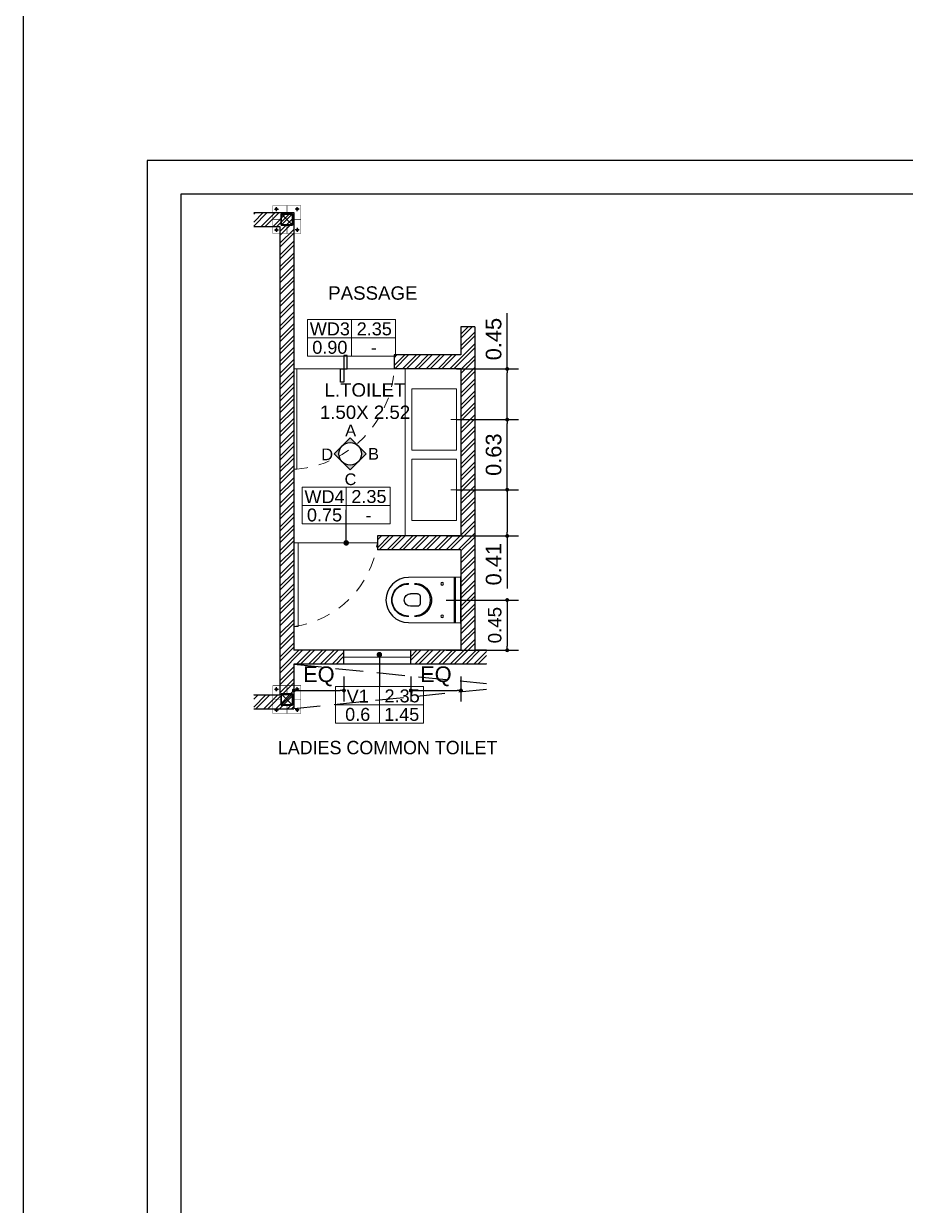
# Model space of a CAD drawing. Header units: metres. Extents: x 494 to 1845, y -666 to 1061.
# Drawn here: x 1396.85 to 1404.76, y 230.84 to 241.44 of the extents above; entities that cross this region are included whole.
import ezdxf

# ---------------------------------------------------------------- set-up
doc = ezdxf.new("R2010")
doc.units = ezdxf.units.M
doc.header["$MEASUREMENT"] = 0
for name, pattern in [('1', [0]), ('141011 - Typical Flr Plans -1 - 1.5 & 1-2 BHK_ Kolshet Namrata1$0$HIDDEN', [0.375, 0.25, -0.125]), ('ACAD_ISO02W100', [15, 12, -3]), ('HIDDEN', [0.375, 0.25, -0.125])]:
    doc.linetypes.add(name, pattern=pattern)
doc.layers.get('Defpoints').update_dxf_attribs({"color": 12})
for name, color, linetype, lineweight in [('.', 7, 'Continuous', 5), ('DIMENSION', 8, 'Continuous', 5), ('Grid', 1, 'Continuous', 25), ('SCPL_BOLTS', 11, 'Continuous', 15), ('SCPL_ST PLATE', 222, 'Continuous', 0), ('VDA-DOOR', 23, 'Continuous', 5), ('VDA-DW TAGS', 4, 'Continuous', 9), ('VDA-HATCH', 8, 'Continuous', 9), ('VDA-PLUMBING', 8, 'Continuous', 13), ('VDA-WALL', 250, 'Continuous', 25), ('VDA-WINDOW', 5, 'Continuous', 9), ('VDA_FURNITURE', 8, 'Continuous', 13)]:
    doc.layers.add(name, color=color, linetype=linetype, lineweight=lineweight)
for name, color, linetype in [('BASE PLATE', 3, 'Continuous'), ('COLUMN', 1, 'Continuous'), ('Flooring', 250, 'Continuous'), ('SCPL HIDDEN', 8, 'HIDDEN'), ('SHEET', 7, 'Continuous'), ('TILES', 4, '1'), ('VDA DIMENSION', 8, 'Continuous'), ('VDA-TEXT', 250, '1'), ('VDA-WALL BELOW', 8, 'Continuous')]:
    doc.layers.add(name, color=color, linetype=linetype)
doc.styles.add('0.2', font='arial.ttf', dxfattribs={"height": 0.2})
doc.styles.add('arial', font='arial.ttf', dxfattribs={"height": 0.3})
doc.styles.add('RS', font='GOTHIC.TTF')
doc.styles.get("Standard").update_dxf_attribs({"font": 'arial.ttf'})
doc.dimstyles.new('ISO-25', dxfattribs={"dimtxt": 1, "dimasz": 2.5, "dimexe": 1.25, "dimexo": 0.625, "dimtad": 1, "dimtxsty": 'Standard', "dimblk": 'ARCHTICK', "dimcen": 2.5, "dimadec": 0, "dimazin": 0, "dimtfac": 1, "dimtmove": 0, "dimatfit": 3, "dimfxl": 0, "dimarcsym": 0})
doc.dimstyles.new('SMALL-1', dxfattribs={"dimtxt": 0.16, "dimasz": 0.035, "dimexe": 0, "dimexo": 0.1, "dimgap": 0.05, "dimtad": 1, "dimzin": 0, "dimdsep": 46, "dimtxsty": 'RS', "dimblk": 'DOT', "dimcen": 2.5, "dimclrd": 256, "dimclre": 256, "dimclrt": 5, "dimadec": 0, "dimazin": 0, "dimtfac": 1, "dimtdec": 3, "dimtofl": 0, "dimtmove": 0, "dimatfit": 3, "dimfxl": 0, "dimtolj": 1, "dimtzin": 0, "dimarcsym": 0})
pattern_1 = [(45, (-540.2549015127256, -282.89572956365), (-0.05303300858899107, 0.05303300858899107), []), (45, (-540.2195461737256, -282.89572956365), (-0.05303300858899107, 0.05303300858899107), [])]

# ---------------------------------------------------------------- blocks, each defined once
blk = doc.blocks.new('athath')
at = {"layer": 'BASE PLATE', "const_width": 0.004000000000000001}
blk.add_lwpolyline([(382058.464163508, 2057488.133852801), (382058.7141635079, 2057488.133852801), (382058.7141635079, 2057487.883852801), (382058.464163508, 2057487.883852801)], close=True, dxfattribs=at)
at = {"layer": 'COLUMN', "color": 5, "lineweight": 30}
for p, q in [((382058.6391635078, 2057488.0588528), (382058.5391635078, 2057487.9588528)), ((382058.6391635078, 2057487.9588528), (382058.5391635078, 2057488.0588528))]:
    blk.add_line(p, q, dxfattribs=at)
blk.add_lwpolyline([(382058.5391635078, 2057488.0588528), (382058.5391635078, 2057487.9588528), (382058.6391635078, 2057487.9588528), (382058.6391635078, 2057488.0588528)], close=True, dxfattribs=at)
at = {"layer": 'Grid', "color": 5, "const_width": 0.002}
blk.add_lwpolyline([(382058.539163508, 2057488.058852801), (382058.639163508, 2057488.058852801), (382058.639163508, 2057487.958852801), (382058.539163508, 2057487.958852801)], close=True, dxfattribs=at)
at = {"layer": 'Grid', "color": 5}
blk.add_lwpolyline([(382058.5423635079, 2057488.055652801), (382058.6359635079, 2057488.055652801), (382058.6359635079, 2057487.962052801), (382058.5423635079, 2057487.962052801)], close=True, dxfattribs=at)
at = {"layer": 'SCPL HIDDEN'}
for p, q in [((382058.5131173132, 2057488.101852801), (382058.4792097027, 2057488.101852801)), ((382058.496163508, 2057488.118806606), (382058.496163508, 2057488.084898995)), ((382058.6652097026, 2057488.101852801), (382058.6991173132, 2057488.101852801)), ((382058.6821635079, 2057488.118806606), (382058.6821635079, 2057488.084898995)), ((382058.5131173132, 2057487.915852801), (382058.4792097027, 2057487.915852801)), ((382058.496163508, 2057487.898898995), (382058.496163508, 2057487.932806606)), ((382058.6652097026, 2057487.915852801), (382058.6991173132, 2057487.915852801)), ((382058.6821635079, 2057487.898898995), (382058.6821635079, 2057487.932806606))]:
    blk.add_line(p, q, dxfattribs=at)
at = {"layer": 'SCPL_BOLTS'}
for centre in [(382058.496163508, 2057488.101852801), (382058.6821635079, 2057488.101852801), (382058.496163508, 2057487.915852801), (382058.6821635079, 2057487.915852801)]:
    blk.add_circle(centre, 0.01035, dxfattribs=at)
at = {"layer": 'SCPL_ST PLATE', "const_width": 0.002}
for points in [[(382058.585713508, 2057488.133852801), (382058.592613508, 2057488.133852801), (382058.592613508, 2057488.058852801), (382058.585713508, 2057488.058852801)], [(382058.464163508, 2057488.012302801), (382058.464163508, 2057488.005402801), (382058.539163508, 2057488.005402801), (382058.539163508, 2057488.012302801)], [(382058.585713508, 2057487.883852801), (382058.592613508, 2057487.883852801), (382058.592613508, 2057487.958852801), (382058.585713508, 2057487.958852801)], [(382058.639163508, 2057488.005402801), (382058.639163508, 2057488.012302801), (382058.7141635079, 2057488.012302801), (382058.7141635079, 2057488.005402801)]]:
    blk.add_lwpolyline(points, close=True, dxfattribs=at)
blk = doc.blocks.new('DSFSDFSXDFD')
at = {"layer": 'VDA-PLUMBING', "lineweight": -3}
for p, q in [((-4851328.537607894, -783007.5066046431, -1.776001775254723), (-4851328.94678587, -783007.5066046431, -1.776001775254723)), ((-4851328.538440785, -783007.5157011151, -1.776001775254723), (-4851328.945952996, -783007.5157011151, -1.776001775254723)), ((-4851328.798304164, -783007.8420971865, -1.776001775254723), (-4851328.798304164, -783007.9051043794, -1.776001775254723)), ((-4851328.708531805, -783007.8200216885, -1.776001775254723), (-4851328.775861957, -783007.8200216885, -1.776001775254723)), ((-4851328.686088397, -783007.842465081, -1.776001775254723), (-4851328.686088397, -783007.9054722739, -1.776001775254723))]:
    blk.add_line(p, q, dxfattribs=at)
at = {"layer": 'VDA-PLUMBING', "lineweight": -3, "elevation": -1.776001775254723}
blk.add_lwpolyline([(-4851328.54518069, -783007.4532983436, -0.4158598679387587), (-4851328.537325638, -783007.461197658), (-4851328.540206372, -783007.9246095612, -1), (-4851328.944187411, -783007.9246095612), (-4851328.947068145, -783007.461197658, -0.4158598679388874), (-4851328.939213092, -783007.4532983436)], format="xyb", close=True, dxfattribs=at)
at = {"layer": 'VDA-PLUMBING', "lineweight": -3}
for centre in [(-4851328.888078946, -783007.6216237787, -1.776001775254723), (-4851328.596314837, -783007.6216237787, -1.776001775254723)]:
    blk.add_circle(centre, 0.01122169564471108, dxfattribs=at)
for centre, radius, start, end in [((-4851328.742196881, -783007.8663721918, -1.776001775254723), 0.148856694203309, 358.9852565772135, 181.0147434227865), ((-4851328.742196881, -783007.8719907412, -1.776001775254723), 0.1432535492520892, 1.192908138399502, 178.8070918616005), ((-4851328.775861957, -783007.842465081, -1.776001775254723), 0.02244339128942216, 90, 180), ((-4851328.708531805, -783007.842465081, -1.776001775254723), 0.02244339128942216, 0, 90), ((-4851328.742196881, -783007.9250014189, -1.776001775254723), 0.148856694203309, 178.9852565772135, 1.014743422786505), ((-4851328.742196881, -783007.9272448597, -1.776001775254723), 0.143246744260473, 178.9458768199636, 1.054123180036426), ((-4851328.742196881, -783007.9054722739, -1.776001775254723), 0.05610847822355529, 180, 270), ((-4851328.742196881, -783007.9054722739, -1.776001775254723), 0.05610847822355529, 270, 0)]:
    blk.add_arc(centre, radius, start, end, dxfattribs=at)
blk = doc.blocks.new('wb')
at = {"layer": 'VDA-PLUMBING'}
blk.add_line((0, 0), (0, -0.05031763110309839), dxfattribs=at)
at = {"layer": 'VDA-PLUMBING', "elevation": -0.7094465621008812}
blk.add_lwpolyline([(-0.2750000000596629, -0.4000000000014552), (-0.2750000000596629, 0), (0.2749999999432475, 0), (0.2749999999432475, -0.4000000000014552)], close=True, dxfattribs=at)
blk = doc.blocks.new('4545-flat-1-flat-1-flat-1-flat-1')
at = {"layer": '.'}
h = blk.add_hatch(color=256, dxfattribs=at)
h.dxf.hatch_style = 1
h.paths.add_polyline_path([(1328.36061237267, -54.19472953439777), (1328.432268129933, -54.12307377712716), (1328.503923887205, -54.19472953439788, 0.4142135623861852)])
h.paths.add_polyline_path([(1328.360612372674, -54.33804104892192, 0.4142135623861853), (1328.503923887205, -54.33804104892624), (1328.432268129933, -54.40969680619696)])
h.paths.add_polyline_path([(1328.288956615413, -54.26638529166206), (1328.360612372674, -54.1947295344022, 0.4142135623423947), (1328.36061237267, -54.33804104892636)])
h.paths.add_polyline_path([(1328.503923887205, -54.19472953439788), (1328.57557964447, -54.26638529166206), (1328.503923887205, -54.33804104892624, 0.1989123673816632), (1328.533604673686, -54.26638529166206, 0.1989123673816633)])
blk.add_circle((1328.432268129942, -54.26638529166206), 0.1013365437443471)
at = {"layer": 'Flooring', "lineweight": -2}
for p, q in [((1328.432268129933, -54.12307377712716), (1328.288956615413, -54.26638529166206)), ((1328.57557964447, -54.26638529166206), (1328.432268129933, -54.12307377712716)), ((1328.288956615413, -54.26638529166206), (1328.432268129933, -54.40969680619696)), ((1328.432268129933, -54.40969680619696), (1328.57557964447, -54.26638529166206))]:
    blk.add_line(p, q, dxfattribs=at)
at = {"layer": 'VDA-TEXT', "color": 1, "lineweight": 5, "char_height": 0.1047470406098673, "width": 0.1059907327104967, "attachment_point": 2, "style": 'arial'}
for s, insert in [('{\\T0.9;A}', (1328.431371474988, -54.00395274117767)), ('{\\T0.9;D}', (1328.22043268925, -54.21897590080357)), ('{\\T0.9;B}', (1328.636945504514, -54.21449094691701)), ('{\\T0.9;C}', (1328.429232299575, -54.44217783460113))]:
    blk.add_mtext(s, dxfattribs=dict(at, insert=insert))
blk = doc.blocks.new('_Dot')
at = {"color": 0, "linetype": 'ByBlock', "lineweight": -2}
blk.add_line((-0.5, 0), (-1, 0), dxfattribs=at)
at = {"color": 0, "linetype": 'ByBlock', "const_width": 0.5}
blk.add_lwpolyline([(-0.25, 0, 1), (0.25, 0, 1)], format="xyb", close=True, dxfattribs=at)
blk = doc.blocks.new('*D702')
at = {"layer": 'Defpoints', "color": 0}
for p in [(1400.920400135192, 237.2575048530419), (1400.920400135192, 236.8429577882639), (1401.189813399762, 236.8429577882639)]:
    blk.add_point(p, dxfattribs=at)
at = {"layer": 'VDA DIMENSION', "color": 253, "lineweight": -2}
for p, q in [((1401.064813399762, 237.2575048530419), (1401.289813399762, 237.2575048530419)), ((1401.189813399762, 237.2225048530419), (1401.189813399762, 236.8779577882639)), ((1401.064813399762, 236.8429577882639), (1401.289813399762, 236.8429577882639)), ((1401.189813399762, 236.8429577882639), (1401.189813399762, 236.3713275017702))]:
    blk.add_line(p, q, dxfattribs=at)
at = {"layer": 'VDA DIMENSION', "color": 253, "lineweight": -2, "xscale": 0.035, "yscale": 0.035, "zscale": 0.035}
for p, rotation in [((1401.189813399762, 237.2575048530419), 90), ((1401.189813399762, 236.8429577882639), 270)]:
    blk.add_blockref('_Dot', p, dxfattribs=dict(at, rotation=rotation))
at = {"layer": 'VDA DIMENSION', "color": 5, "insert": (1401.068333181481, 236.5896426450171), "char_height": 0.14, "attachment_point": 5, "rotation": 90}
blk.add_mtext('\\A1;0.41', dxfattribs=at)
blk = doc.blocks.new('*D703')
at = {"layer": 'Defpoints', "color": 0}
for p in [(1400.920400135192, 238.3407877536652), (1401.189813399762, 238.3407877536652), (1400.920400135192, 237.8860763937587)]:
    blk.add_point(p, dxfattribs=at)
at = {"layer": 'VDA DIMENSION', "color": 253, "lineweight": -2}
for p, q in [((1401.189813399762, 238.3407877536652), (1401.189813399762, 238.8404944385217)), ((1401.064813399762, 238.3407877536652), (1401.289813399762, 238.3407877536652)), ((1401.189813399762, 237.9210763937587), (1401.189813399762, 238.3057877536652)), ((1401.064813399762, 237.8860763937587), (1401.289813399762, 237.8860763937587))]:
    blk.add_line(p, q, dxfattribs=at)
at = {"layer": 'VDA DIMENSION', "color": 253, "lineweight": -2, "xscale": 0.035, "yscale": 0.035, "zscale": 0.035}
for p, rotation in [((1401.189813399762, 238.3407877536652), 90), ((1401.189813399762, 237.8860763937587), 270)]:
    blk.add_blockref('_Dot', p, dxfattribs=dict(at, rotation=rotation))
at = {"layer": 'VDA DIMENSION', "color": 5, "insert": (1401.068333181481, 238.6081410960934), "char_height": 0.14, "attachment_point": 5, "rotation": 90}
blk.add_mtext('\\A1;0.45', dxfattribs=at)
blk = doc.blocks.new('*D704')
at = {"layer": 'Defpoints', "color": 0}
for p in [(1400.920400135192, 237.8860763938169), (1401.189813399762, 237.8860763938169), (1400.920400135192, 237.2575048531001)]:
    blk.add_point(p, dxfattribs=at)
at = {"layer": 'VDA DIMENSION', "color": 253, "lineweight": -2}
for p, q in [((1401.064813399762, 237.8860763938169), (1401.289813399762, 237.8860763938169)), ((1401.189813399762, 237.2925048531001), (1401.189813399762, 237.851076393817)), ((1401.064813399762, 237.2575048531001), (1401.289813399762, 237.2575048531001))]:
    blk.add_line(p, q, dxfattribs=at)
at = {"layer": 'VDA DIMENSION', "color": 253, "lineweight": -2, "xscale": 0.035, "yscale": 0.035, "zscale": 0.035}
for p, rotation in [((1401.189813399762, 237.8860763938169), 90), ((1401.189813399762, 237.2575048531001), 270)]:
    blk.add_blockref('_Dot', p, dxfattribs=dict(at, rotation=rotation))
at = {"layer": 'VDA DIMENSION', "color": 5, "insert": (1401.068285432505, 237.5717906234585), "char_height": 0.14, "attachment_point": 5, "rotation": 90}
blk.add_mtext('\\A1;0.63', dxfattribs=at)
blk = doc.blocks.new('fds')
for points in [[(230.1541400297719, -13.79207980905178), (230.1241974279691, -13.79207980905178), (230.1241974279691, -13.91101410971761), (230.1541400297719, -13.91101410971761)], [(230.1241974279692, -14.02994841038344), (230.0942548261664, -14.02994841038344), (230.0942548261664, -13.91101410971761), (230.1241974279692, -13.91101410971761)]]:
    blk.add_lwpolyline(points, close=True)
blk = doc.blocks.new('dsafsdaf')
at = {"layer": 'VDA-DOOR'}
for p, q in [((0, 0.03797184263021336), (1.19999999999709, 0.03797184263021336)), ((0, 0), (0, 0.03797184263021336)), ((1.19999999999709, 0), (0, 0)), ((1.19999999999709, 0.03797184263021336), (1.19999999999709, 0))]:
    blk.add_line(p, q, dxfattribs=at)
at = {"layer": 'VDA-DOOR', "linetype": 'ACAD_ISO02W100', "ltscale": 0.01}
blk.add_arc((-0.07759492154582404, -0.08075091439968674), 1.283099324522083, 5.309064267216725, 86.53294504610123, dxfattribs=at)
blk = doc.blocks.new('*D707')
at = {"layer": 'Defpoints', "color": 0}
for p in [(1399.27495083136, 235.7039440025114), (1399.72495083136, 235.7039440025114), (1399.72495083136, 235.4568580039465)]:
    blk.add_point(p, dxfattribs=at)
at = {"layer": 'VDA DIMENSION', "color": 253, "lineweight": -2}
for p, q in [((1399.27495083136, 235.5818580039465), (1399.27495083136, 235.3568580039465)), ((1399.72495083136, 235.5818580039465), (1399.72495083136, 235.3568580039465)), ((1399.30995083136, 235.4568580039465), (1399.68995083136, 235.4568580039465))]:
    blk.add_line(p, q, dxfattribs=at)
at = {"layer": 'VDA DIMENSION', "color": 253, "lineweight": -2, "xscale": 0.035, "yscale": 0.035, "zscale": 0.035, "rotation": 180}
blk.add_blockref('_Dot', (1399.27495083136, 235.4568580039465), dxfattribs=at)
at = {"layer": 'VDA DIMENSION', "color": 253, "lineweight": -2, "xscale": 0.035, "yscale": 0.035, "zscale": 0.035}
blk.add_blockref('_Dot', (1399.72495083136, 235.4568580039465), dxfattribs=at)
at = {"layer": 'VDA DIMENSION', "color": 5, "insert": (1399.49995083136, 235.5835428606996), "char_height": 0.14, "attachment_point": 5}
blk.add_mtext('\\A1;EQ', dxfattribs=at)
blk = doc.blocks.new('*D708')
at = {"layer": 'Defpoints', "color": 0}
for p in [(1400.324950831359, 235.7039440025114), (1400.774950831359, 235.7039440025114), (1400.774950831359, 235.4568580039465)]:
    blk.add_point(p, dxfattribs=at)
at = {"layer": 'VDA DIMENSION', "color": 253, "lineweight": -2}
for p, q in [((1400.324950831359, 235.5818580039465), (1400.324950831359, 235.3568580039465)), ((1400.774950831359, 235.5818580039465), (1400.774950831359, 235.3568580039465)), ((1400.359950831359, 235.4568580039465), (1400.739950831359, 235.4568580039465))]:
    blk.add_line(p, q, dxfattribs=at)
at = {"layer": 'VDA DIMENSION', "color": 253, "lineweight": -2, "xscale": 0.035, "yscale": 0.035, "zscale": 0.035, "rotation": 180}
blk.add_blockref('_Dot', (1400.324950831359, 235.4568580039465), dxfattribs=at)
at = {"layer": 'VDA DIMENSION', "color": 253, "lineweight": -2, "xscale": 0.035, "yscale": 0.035, "zscale": 0.035}
blk.add_blockref('_Dot', (1400.774950831359, 235.4568580039465), dxfattribs=at)
at = {"layer": 'VDA DIMENSION', "color": 5, "insert": (1400.549950831359, 235.5835428606996), "char_height": 0.14, "attachment_point": 5}
blk.add_mtext('\\A1;EQ', dxfattribs=at)
blk = doc.blocks.new('*D709')
at = {"layer": 'Defpoints', "color": 0}
for p in [(1400.774950831427, 236.2679577880539), (1400.774950831427, 235.8179577882639), (1401.189813399762, 235.8179577882639)]:
    blk.add_point(p, dxfattribs=at)
at = {"layer": 'VDA DIMENSION', "color": 253, "lineweight": -2}
for p, q in [((1401.064813399762, 236.2679577880539), (1401.289813399762, 236.2679577880539)), ((1401.189813399762, 236.2329577880539), (1401.189813399762, 235.8529577882639)), ((1401.064813399762, 235.8179577882639), (1401.289813399762, 235.8179577882639))]:
    blk.add_line(p, q, dxfattribs=at)
at = {"layer": 'VDA DIMENSION', "color": 253, "lineweight": -2, "xscale": 0.035, "yscale": 0.035, "zscale": 0.035}
for p, rotation in [((1401.189813399762, 236.2679577880539), 90), ((1401.189813399762, 235.8179577882639), 270)]:
    blk.add_blockref('_Dot', p, dxfattribs=dict(at, rotation=rotation))
at = {"layer": 'VDA DIMENSION', "color": 5, "insert": (1401.078544641236, 236.042957788159), "char_height": 0.12, "attachment_point": 5, "rotation": 90}
blk.add_mtext('\\A1;0.45', dxfattribs=at)
blk = doc.blocks.new('WD3')
at = {"layer": 'VDA-DW TAGS'}
for p, q in [((1501.10926626679, 276.3357090459415), (1501.10926626679, 276.6665836356681)), ((1501.504006470542, 276.5011463408067), (1500.714526063031, 276.5011463408067))]:
    blk.add_line(p, q, dxfattribs=at)
blk.add_lwpolyline([(1501.504006470542, 276.6665836356718), (1500.714526063031, 276.6665836356718), (1500.714526063031, 276.3357090459415), (1501.504006470542, 276.3357090459415)], close=True, dxfattribs=at)
at = {"layer": 'VDA-DW TAGS', "char_height": 0.1159809851405905, "attachment_point": 8, "style": 'arial'}
for s, insert, width in [('WD3', (1500.914740304742, 276.5218077601988), 0.2822932409837917), ('2.35', (1501.313382659576, 276.5218077601988), 0.2822932409837917), ('{\\fArial|b0|i0|c0|p34;0.90}', (1500.914740304742, 276.3563704653337), 0.275840167237977), ('{\\fArial|b0|i0|c0|p34;-}', (1501.309480508494, 276.3563704653337), 0.3661736348513708)]:
    blk.add_mtext(s, dxfattribs=dict(at, insert=insert, width=width))
blk = doc.blocks.new('FGFGDFG')
at = {"layer": 'VDA-DOOR'}
for p, q in [((2885.550436904467, -2510.215094113677, -0.0028516818295958), (2885.550436904467, -2509.465094113677, -0.0028516818295958)), ((2885.550436904467, -2509.465094113677, -0.0028516818295958), (2885.588408747094, -2509.465094113677, -0.0028516818295958)), ((2885.588408747094, -2509.465094113677, -0.0028516818295958), (2885.588408747094, -2510.215094113677, -0.0028516818295958)), ((2885.588408747094, -2510.215094113677, -0.0028516818295958), (2885.550436904467, -2510.215094113677, -0.0028516818295958))]:
    blk.add_line(p, q, dxfattribs=at)
at = {"layer": 'VDA-DOOR', "linetype": 'ACAD_ISO02W100', "ltscale": 0.01}
blk.add_arc((2885.709383303022, -2510.336068669635, -0.0028516818295958), 0.8793358404296406, 97.90754138939963, 172.092458608656, dxfattribs=at)
blk = doc.blocks.new('WD4')
at = {"layer": 'VDA-DW TAGS'}
for p, q in [((1523.82759115453, 276.9801576190598), (1523.82759115453, 277.3110322087863)), ((1524.222331358282, 277.1455949139249), (1523.432850950771, 277.1455949139249))]:
    blk.add_line(p, q, dxfattribs=at)
blk.add_lwpolyline([(1524.222331358282, 277.31103220879), (1523.432850950771, 277.31103220879), (1523.432850950771, 276.9801576190598), (1524.222331358282, 276.9801576190598)], close=True, dxfattribs=at)
at = {"layer": 'VDA-DW TAGS', "char_height": 0.1159809851405905, "attachment_point": 8, "style": 'arial'}
for s, insert, width in [('WD4', (1523.633065192482, 277.166256333317), 0.2822932409837917), ('2.35', (1524.031707547316, 277.166256333317), 0.2822932409837917), ('0.75', (1523.633065192482, 277.0008190384519), 0.275840167237977), ('{\\fArial|b0|i0|c0|p34;-}', (1524.027805396234, 277.0008190384519), 0.3661736348513708)]:
    blk.add_mtext(s, dxfattribs=dict(at, insert=insert, width=width))
blk = doc.blocks.new('fgfdsgfdg')
at = {"layer": 'VDA-DW TAGS'}
for p, q in [((0, -0.1654372948651144), (0, 0.1654372948651144)), ((0.3947402037520078, 0), (-0.3947402037520078, 0))]:
    blk.add_line(p, q, dxfattribs=at)
blk.add_lwpolyline([(0.3947402037520078, 0.1654372948651144), (-0.3947402037520078, 0.1654372948651144), (-0.3947402037520078, -0.1654372948614764), (0.3947402037520078, -0.1654372948614764)], close=True, dxfattribs=at)
at = {"layer": 'VDA-DW TAGS', "char_height": 0.1159809851405905, "attachment_point": 8, "style": 'arial'}
for s, insert, width in [('V1', (-0.1945259620479192, 0.02066141939212685), 0.2822932409837917), ('2.35', (0.2041163927860907, 0.02066141939212685), 0.2822932409837917), ('0.6', (-0.1945259620479192, -0.1447758754693496), 0.275840167237977), ('1.45', (0.2002142417040886, -0.1447758754693496), 0.3661736348513708)]:
    blk.add_mtext(s, dxfattribs=dict(at, insert=insert, width=width))

msp = doc.modelspace()

# ---------------------------------------------------------------- hatches: boundary and pattern name
at = {"layer": 'VDA-HATCH', "lineweight": 0}
h = msp.add_hatch(dxfattribs=at)
h.set_pattern_fill('ANSI32', color=8, scale=0.2)
h.set_pattern_definition(pattern_1)
h.paths.add_polyline_path([(1399.14995083136, 235.8179577882639), (1399.14995083136, 239.6179577883731), (1398.915313067061, 239.6179577883757), (1398.915313067061, 239.7429577883781), (1399.27495083136, 239.7429577883731), (1399.27495083136, 235.8179577882639), (1399.72495083136, 235.8179577882639), (1399.72495083136, 235.6929577882639), (1399.27495083136, 235.6929577882639), (1399.27495083136, 235.2929577883731), (1398.915313067061, 235.2929577883731), (1398.915313067061, 235.4179577883731), (1399.14995083136, 235.4179577883731)])
h = msp.add_hatch(dxfattribs=at)
h.set_pattern_fill('ANSI32', color=8, scale=0.2)
h.set_pattern_definition(pattern_1)
h.paths.add_polyline_path([(1401.004364095859, 235.6929577882639), (1400.324950831359, 235.6929577882639), (1400.324950831359, 235.8179577882639), (1400.77495083136, 235.8179577882639), (1400.77495083136, 236.7179577882639), (1400.02495083136, 236.7179577882639), (1400.02495083136, 236.8429577882639), (1400.77495083136, 236.8429577882639), (1400.77495083136, 238.3407877536652), (1400.17495083136, 238.3407877536652), (1400.17495083136, 238.4657877536652), (1400.77495083136, 238.4657877536652), (1400.77495083136, 238.7179577883732), (1400.89995083136, 238.7179577883732), (1400.89995083136, 235.8179577882639), (1401.004364095859, 235.8179577882639)])

# ---------------------------------------------------------------- linework, layer by layer
at = {"color": 6}
msp.add_lwpolyline([(1396.850594924157, 270.2853344653562), (1440.705251404225, 270.2853344653562), (1440.705251404225, 183.5537080275993), (1396.850594924157, 183.5537080275993)], close=True, dxfattribs=at)
at = {"layer": 'SHEET'}
for points in [[(1414.882356584432, 240.2090723584805), (1397.960284412001, 240.2090723584805), (1397.960284412001, 216.2764274292211), (1414.882356584432, 216.2764274292211)], [(1414.581757086411, 239.9084728605458), (1398.260883910023, 239.9084728605458), (1398.260883910023, 216.5770269271557), (1414.581757086411, 216.5770269271557)]]:
    msp.add_lwpolyline(points, close=True, dxfattribs=at)
at = {"layer": 'TILES', "color": 163, "linetype": 'Continuous', "lineweight": 5}
msp.add_line((1399.27495083136, 238.3407877535946), (1400.17495083136, 238.3407877535946, -1.776040133017369), dxfattribs=at)
at = {"layer": 'VDA DIMENSION', "color": 9, "true_color": 0xc7c8ca}
for p, q in [((1400.734950831289, 238.3407877536652), (1401.064813399762, 238.3407877536069, -1.776001775254723)), ((1400.734950831289, 237.8860763938169), (1401.064813399762, 237.8860763937587, -1.776001775254723)), ((1400.734950831289, 237.2575048530419), (1401.064813399762, 237.2575048530419, -1.776001775254723)), ((1400.64249031122, 236.8429577882639), (1401.064813399762, 236.8429577882639, -1.776001775254723)), ((1400.64249031122, 236.2679577880539), (1401.064813399762, 236.2679577880539, -1.776001775254723)), ((1400.64249031122, 235.8179577882639), (1401.064813399762, 235.8179577882639, -1.776001775254723))]:
    msp.add_line(p, q, dxfattribs=at)
at = {"layer": 'VDA-DOOR'}
for p, q in [((1399.27495083136, 238.3407877535946), (1400.17495083136, 238.3407877535946, -1.776040133017369)), ((1400.02495083136, 236.7804577882608), (1399.312922673987, 236.7804577882608, -1.776040133017369))]:
    msp.add_line(p, q, dxfattribs=at)
at = {"layer": 'VDA-WALL'}
for p, q in [((1398.915313067061, 239.7429577883802), (1399.27495083136, 239.7429577883731, -1.776040133017369)), ((1399.27495083136, 239.7429577883731), (1399.27495083136, 235.8179577882639, -1.776040133017369)), ((1398.915313067061, 239.617957788378), (1399.149950831359, 239.6179577883731, -1.776040133017369)), ((1399.14995083136, 239.6179577883731), (1399.14995083136, 235.4179577883731, -1.776040133017369)), ((1400.89995083136, 238.7179577883732), (1400.77495083136, 238.7179577883732, -1.776040133017369)), ((1400.77495083136, 238.7179577883731), (1400.77495083136, 238.4657877536652, -1.776040133017369)), ((1400.89995083136, 238.7179577883732), (1400.89995083136, 235.8179577882639, -1.776040133017369)), ((1400.77495083136, 238.4657877536652), (1400.17495083136, 238.4657877536652, -1.776040133017369)), ((1400.17495083136, 238.4657877536652), (1400.17495083136, 238.3407877536652, -1.776040133017369)), ((1400.77495083136, 238.3407877536652), (1400.17495083136, 238.3407877536652, -1.776040133017369)), ((1400.77495083136, 238.3407877536652), (1400.77495083136, 236.8429577882639, -1.776040133017369)), ((1400.77495083136, 236.8429577882639), (1400.02495083136, 236.8429577882639, -1.776040133017369)), ((1400.02495083136, 236.8429577882639), (1400.02495083136, 236.7179577882639, -1.776040133017369)), ((1400.77495083136, 236.7179577882639), (1400.02495083136, 236.7179577882639, -1.776040133017369)), ((1400.77495083136, 236.7179577882639), (1400.77495083136, 235.8179577882639, -1.776040133017369)), ((1399.27495083136, 235.8179577882639), (1399.27495083136, 235.8179577882639, -1.776040133017369)), ((1399.72495083136, 235.8179577882639), (1399.27495083136, 235.8179577882639, -1.776040133017369)), ((1399.72495083136, 235.6929577882639), (1399.72495083136, 235.8179577882639, -1.776040133017369)), ((1400.324950831359, 235.6929577882639), (1400.324950831359, 235.8179577882639, -1.776040133017369)), ((1400.774950831359, 235.8179577882639), (1400.324950831359, 235.8179577882639, -1.776040133017369)), ((1401.004364095859, 235.8179577882639), (1400.89995083136, 235.8179577882639, -1.776040133017369)), ((1399.27495083136, 235.6929577882639), (1399.27495083136, 235.2929577883731, -1.776040133017369)), ((1399.72495083136, 235.6929577882639), (1399.27495083136, 235.6929577882639, -1.776040133017369)), ((1401.004364095859, 235.6929577882639), (1400.324950831359, 235.6929577882639, -1.776040133017369)), ((1398.915313067061, 235.4179577883731), (1399.14995083136, 235.4179577883731, -1.776040133017369)), ((1398.915313067061, 235.2929577883731), (1399.27495083136, 235.2929577883731, -1.776040133017369))]:
    msp.add_line(p, q, dxfattribs=at)
at = {"layer": 'VDA-WALL', "color": 252, "linetype": '141011 - Typical Flr Plans -1 - 1.5 & 1-2 BHK_ Kolshet Namrata1$0$HIDDEN', "true_color": 0x939598}
for p, q in [((1399.27495083136, 235.6929577882639), (1401.004364095859, 235.518928780563, -1.776040133017369)), ((1401.004364095859, 235.4658991147759), (1399.27495083136, 235.2929577883731, -1.776040133017369))]:
    msp.add_line(p, q, dxfattribs=at)
at = {"layer": 'VDA-WALL BELOW'}
for p, q in [((1400.324950831359, 235.8179577882639), (1399.72495083136, 235.8179577882639, -1.776040133017369)), ((1400.324950831359, 235.6929577882639), (1399.72495083136, 235.6929577882639, -1.776040133017369))]:
    msp.add_line(p, q, dxfattribs=at)
at = {"layer": 'VDA-WINDOW'}
msp.add_line((1400.324950831359, 235.7554577882639), (1399.72495083136, 235.7554577882639, -1.776040133017369), dxfattribs=at)
at = {"layer": 'VDA_FURNITURE'}
msp.add_line((1400.274950831288, 238.3407877536652), (1400.274950831288, 236.8429577882639, -3.835776263194646e-05), dxfattribs=at)

# ---------------------------------------------------------------- block references
for name, p in [('fds', (1169.60075340339, 252.2518018633122)), ('4545-flat-1-flat-1-flat-1-flat-1', (71.3488933454505, 291.8458439377905))]:
    msp.add_blockref(name, p)
at = {"layer": 'COLUMN', "rotation": 89.99999999999999}
for p in [(2058887.221303631, -381818.9087057199), (2058887.221303631, -381823.2136110954)]:
    msp.add_blockref('athath', p, dxfattribs=at)
at = {"layer": 'DIMENSION', "color": 5, "lineweight": 30}
for name, p in [('WD3', (-101.3163195495968, -37.88174330425807)), ('WD4', (-124.0825621624995, -40.02940457806159))]:
    msp.add_blockref(name, p, dxfattribs=at)
at = {"layer": 'VDA-DOOR', "xscale": 0.7499999999996211, "yscale": 0.7499999999996211, "zscale": 0.7499999999996211, "rotation": 270}
msp.add_blockref('dsafsdaf', (1399.27495083136, 238.3407877535946), dxfattribs=at)
at = {"layer": 'VDA-DOOR', "rotation": 180}
msp.add_blockref('FGFGDFG', (4284.863359578455, -2273.434636325417), dxfattribs=at)
at = {"layer": 'VDA-DW TAGS'}
msp.add_blockref('fgfdsgfdg', (1400.042913389546, 235.3279499056273), dxfattribs=at)
at = {"layer": 'VDA-PLUMBING', "xscale": -1, "rotation": 270}
for name, p in [('wb', (1400.734950831289, 237.8860763938169)), ('wb', (1400.734950831289, 237.2575048531001)), ('DSFSDFSXDFD', (784408.2282491759, 4851565.01015468))]:
    msp.add_blockref(name, p, dxfattribs=at)

# ---------------------------------------------------------------- texts
at = {"layer": 'VDA-TEXT', "char_height": 0.12}
for s, insert, width, attachment_point, style in [('PASSAGE', (1399.984244880407, 239.0204506101427), 4.378113398241118, 5, 'arial'), ('L.TOILET\\P1.50X 2.52', (1399.913866099092, 238.0511540857234), 4.378113398241118, 5, 'arial'), ('{\\fCentury Gothic|b0|i0|c0|p34;LADIES COMMON TOILET}', (1400.11705183964, 235.0052196345165), 3.711643728778157, 2, '0.2')]:
    msp.add_mtext(s, dxfattribs=dict(at, insert=insert, width=width, attachment_point=attachment_point, style=style))

# ---------------------------------------------------------------- dimensions: what is measured, and where the dimension line sits
at = {"layer": 'VDA DIMENSION'}
for base, p1, p2, picture, middle in [((1401.189813399762, 238.3407877536652, -1.776001775254723), (1400.920400135192, 237.8860763937587, -2.48548669511825), (1400.920400135192, 238.3407877536652, -1.776040133017369), '*D703', (1401.068333181481, 238.6081410960934, -1.776001775254723)), ((1401.189813399762, 237.8860763938169, -1.776001775254723), (1400.920400135192, 237.2575048531001, -2.48548669511825), (1400.920400135192, 237.8860763938169, -2.48548669511825), '*D704', (1401.068285432505, 237.5717906234585, -1.776001775254723)), ((1401.189813399762, 236.8429577882639, -1.776001775254723), (1400.920400135192, 237.2575048530419, -2.48548669511825), (1400.920400135192, 236.8429577882639, -1.776040133017369), '*D702', (1401.068333181481, 236.5896426450171, -1.776001775254723))]:
    dim = msp.add_linear_dim(base=base, p1=p1, p2=p2, angle=90, dimstyle='ISO-25', override={"dimtxt": 0.14, "dimasz": 0.035, "dimexe": 0.1, "dimexo": 0.1, "dimgap": 0.05, "dimzin": 1, "dimdsep": 46, "dimblk": 'Dot', "dimclrd": 253, "dimclre": 253, "dimclrt": 5, "dimfxl": 0.125, "dimfxlon": 1, "dimtolj": 1, "dimarcsym": 1}, dxfattribs=at)
    dim.commit()
    dim.dimension.update_dxf_attribs({"geometry": picture, "text_midpoint": middle})
dim = msp.add_linear_dim(base=(1401.189813399762, 235.8179577882639, -1.776001775254723), p1=(1400.774950831427, 236.2679577880539, -1.776040133017369), p2=(1400.774950831427, 235.8179577882639, -1.776040133017369), angle=270, dimstyle='ISO-25', override={"dimtxt": 0.12, "dimasz": 0.035, "dimexe": 0.1, "dimexo": 0.1, "dimgap": 0.05, "dimzin": 1, "dimdsep": 46, "dimblk": 'Dot', "dimclrd": 253, "dimclre": 253, "dimclrt": 5, "dimfxl": 0.125, "dimfxlon": 1, "dimtolj": 1, "dimarcsym": 1}, dxfattribs=at)
dim.commit()
dim.dimension.update_dxf_attribs({"geometry": '*D709', "text_midpoint": (1401.189813399762, 236.042957788159, -1.776001775254723), "dimtype": 161})
for base, p1, p2, picture, middle in [((1399.72495083136, 235.4568580039465, -1.776001775254723), (1399.27495083136, 235.7039440025114, -1.776040133017369), (1399.72495083136, 235.7039440025114, -1.776040133017369), '*D707', (1399.49995083136, 235.4568580039465, -1.776001775254723)), ((1400.774950831359, 235.4568580039465, -1.776001775254723), (1400.324950831359, 235.7039440025114, -1.776040133017369), (1400.774950831359, 235.7039440025114, -1.776040133017369), '*D708', (1400.549950831359, 235.4568580039465, -1.776001775254723))]:
    dim = msp.add_linear_dim(base=base, p1=p1, p2=p2, text='EQ', dimstyle='ISO-25', override={"dimtxt": 0.14, "dimasz": 0.035, "dimexe": 0.1, "dimexo": 0.1, "dimgap": 0.05, "dimzin": 1, "dimdsep": 46, "dimblk": 'Dot', "dimclrd": 253, "dimclre": 253, "dimclrt": 5, "dimfxl": 0.125, "dimfxlon": 1, "dimtolj": 1, "dimarcsym": 1}, dxfattribs=at)
    dim.commit()
    dim.dimension.update_dxf_attribs({"geometry": picture, "text_midpoint": middle, "dimtype": 160})

# ---------------------------------------------------------------- leaders
at = {"layer": 'VDA-DW TAGS', "color": 192}
for points in [[(1399.745028992031, 236.7804577882609, -1.773188451187773), (1399.745028992031, 237.0766505718632, -1.773188451187773)], [(1400.042913389546, 235.7780687742252, -1.776040133017369), (1400.042913389546, 235.4933872004925, -1.776040133017369)]]:
    msp.add_leader(points, dimstyle='SMALL-1', override={"dimasz": 0.05, "dimclrd": 4, "dimldrblk": 'Dot'}, dxfattribs=at)

doc.saveas('drawing.dxf')
